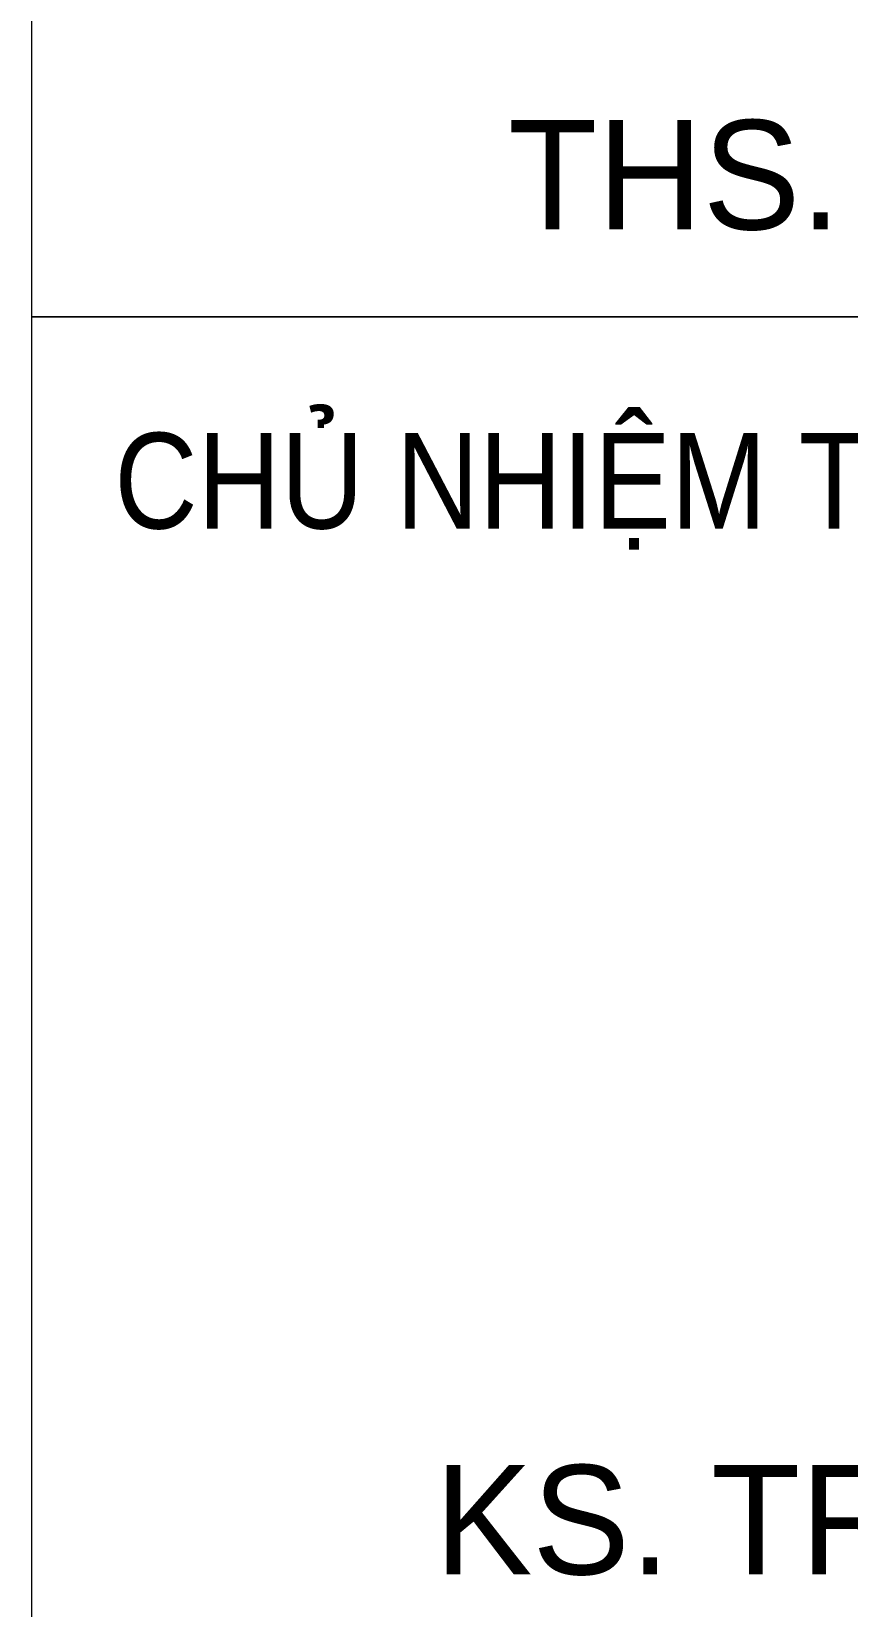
# Model space of a CAD drawing. Header units: inches. Extents: x 541671 to 837720, y 76128 to 1008472.
# Drawn here: x 815267 to 821887, y 458496 to 471274 of the extents above; entities that cross this region are included whole.
import ezdxf
from ezdxf.enums import TextEntityAlignment as Align

# ---------------------------------------------------------------- set-up
doc = ezdxf.new("R2010")
doc.units = ezdxf.units.IN
doc.header["$MEASUREMENT"] = 0
doc.layers.get('0').update_dxf_attribs({"lineweight": 18})
doc.layers.add('Khungten_LCDI', color=7, linetype='Continuous')
doc.layers.add('LC Net thay', color=7, linetype='Continuous', lineweight=25)
doc.layers.add('LC Text1', color=3, linetype='Continuous', lineweight=20)
doc.styles.add('Khungten', font='VHAVAN_2.TTF', dxfattribs={"width": 0.8, "height": 5000})
doc.styles.add('Title', font='VHAVAN_2.TTF', dxfattribs={"width": 0.8})
doc.styles.add('VNAVANTH', font='VHAVANB_2.TTF', dxfattribs={"width": 0.6})

# ---------------------------------------------------------------- blocks, each defined once
blk = doc.blocks.new('lcdi fix')
at = {"layer": 'Khungten_LCDI', "color": 9, "lineweight": 15}
for points in [[(36750, 446.3), (40450, 446.3), (40450, 2437.2), (36750, 2437.2)], [(36750, -1521.9), (40450, -1521.9), (40450, 446.3), (36750, 446.3)]]:
    blk.add_lwpolyline(points, close=True, dxfattribs=at)
at = {"color": 7, "style": 'VNAVANTH'}
for s, p in [('ths. ph¹m v¨n tiÕn', (38552.7, 574.1)), ('KS. TRÇN XU¢N LONG', (38493.4, -1394.1))]:
    blk.add_text(s, height=160, dxfattribs=at).set_placement(p, align=Align.CENTER)
at = {"color": 7, "style": 'Khungten', "width": 0.9}
blk.add_text('chñ nhiÖm thiÕt kÕ - chief of design', height=140, dxfattribs=at).set_placement((38565.6, 136.4), align=Align.CENTER)
at = {"color": 7, "style": 'Khungten', "width": 0.8}
for tag, p in [('REVISION', (39498.8, -10746.3)), ('NGAYHT', (39546.1, -11609.4))]:
    blk.add_attdef(tag, text='', height=200, dxfattribs=at).set_placement(p, align=Align.CENTER)
at = {"layer": 'LC Text1', "style": 'Title', "width": 1.824646}
for tag, p, p2 in [('TENBANVE1', (36912.7, -8885.8), (40339.1, -8885.8)), ('TENBANVE2', (36912.7, -9562.5), (40339.1, -9562.5))]:
    blk.add_attdef(tag, text='', height=250, dxfattribs=at).set_placement(p, p2, align=Align.FIT)
at = {"layer": 'LC Text1', "style": 'Title', "width": 0.7}
blk.add_attdef('SOBANVE', text='', height=250, dxfattribs=at).set_placement((39562, -13896.2), align=Align.CENTER)

msp = doc.modelspace()

# ---------------------------------------------------------------- block references
at = {"layer": 'LC Net thay', "xscale": 5.543999978195854, "yscale": 5.543999978195854, "zscale": 5.543999978195854}
msp.add_blockref('lcdi fix', (611524.8, 466485.8), dxfattribs=at)

doc.saveas('drawing.dxf')
